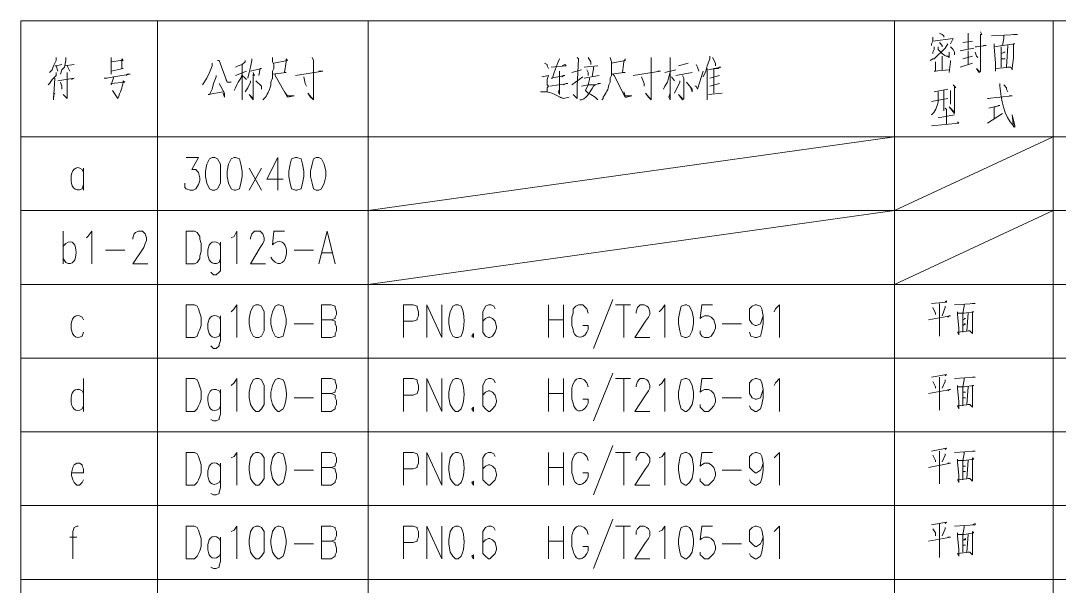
# Model space of a CAD drawing. Header units: millimetres. Extents: x 0 to 819, y 0 to 1152.
# Drawn here: x 569.3 to 706, y 669.2 to 743.7 of the extents above; entities that cross this region are included whole.
import ezdxf

# ---------------------------------------------------------------- set-up
doc = ezdxf.new("R2010")
doc.units = ezdxf.units.MM
doc.layers.add('1', color=7, linetype='Continuous')

msp = doc.modelspace()

# ---------------------------------------------------------------- linework, layer by layer
at = {"layer": '1', "color": 0, "lineweight": 18}
for points in [[(569.34, 743.721732), (735.66, 743.721732)], [(569.34, 743.721732), (569.34, 592.521732)]]:
    msp.add_lwpolyline(points, dxfattribs=at)
at = {"layer": '1', "color": 0, "lineweight": 9}
for points in [[(587.34, 743.721732), (587.34, 592.521732)], [(615.06, 743.721732), (615.06, 592.521732)], [(684.36, 743.721732), (684.36, 592.521732)], [(705.24, 743.721732), (705.24, 592.521732)], [(689.4, 741.561732), (689.4, 741.021732), (689.22, 740.661732), (689.22, 740.481732)], [(689.4, 741.021732), (692.1, 741.381732), (692.1, 741.381732), (691.74, 740.661732)], [(690.3, 742.101732), (690.66, 741.921732), (690.84, 741.741732), (690.84, 741.561732)], [(693.36, 740.841732), (694.62, 741.021732)], [(694.08, 742.101732), (694.08, 741.921732), (694.08, 742.101732), (694.08, 739.941732)], [(695.7, 742.281732), (695.88, 741.921732), (695.7, 741.921732), (695.7, 737.601732), (695.7, 737.241732), (695.7, 737.061732), (695.52, 736.881732), (695.16, 737.421732), (695.52, 737.061732)], [(697.14, 741.741732), (700.56, 741.921732), (700.38, 741.921732), (700.02, 741.921732)], [(698.76, 741.741732), (698.76, 741.381732), (698.58, 740.481732)], [(691.38, 740.661732), (691.02, 740.121732), (689.58, 738.681732), (689.4, 738.681732), (689.04, 738.501732)], [(689.58, 740.301732), (689.58, 739.941732), (689.4, 739.581732), (689.4, 739.401732), (689.4, 739.401732)], [(690.3, 740.841732), (690.66, 740.481732), (690.66, 740.301732)], [(691.74, 740.301732), (692.1, 739.941732), (692.28, 739.581732), (692.28, 739.221732)], [(693, 739.761732), (694.8, 740.121732)], [(694.08, 739.761732), (694.08, 739.581732), (694.08, 737.961732)], [(694.98, 740.301732), (695.16, 740.301732), (696.42, 740.481732), (696.24, 740.481732), (696.06, 740.481732)], [(697.5, 740.661732), (697.5, 740.301732), (697.68, 738.141732), (697.68, 737.061732), (697.68, 737.421732), (699.66, 737.601732), (699.48, 737.601732), (699.3, 737.601732)], [(699.66, 737.601732), (699.84, 737.241732), (699.84, 737.421732), (700.02, 738.861732), (700.02, 740.661732), (700.2, 740.661732), (698.58, 740.481732), (697.5, 740.301732)], [(698.4, 740.301732), (698.4, 737.601732)], [(699.3, 740.481732), (699.12, 737.601732)], [(574.02, 738.861732), (574.02, 738.501732), (573.66, 737.781732), (573.48, 737.241732), (573.12, 736.881732)], [(575.28, 738.861732), (575.28, 738.501732), (575.1, 737.601732), (574.74, 737.241732), (574.56, 736.701732)], [(581.22, 738.861732), (581.22, 738.321732), (581.22, 736.701732), (581.22, 737.061732), (582.84, 737.421732), (582.66, 737.421732), (582.66, 738.501732), (582.66, 738.681732), (582.84, 738.501732), (582.48, 738.501732), (581.22, 738.321732)], [(595.26, 738.501732), (595.44, 738.501732), (596.52, 735.621732), (597.06, 735.621732), (596.52, 735.621732), (596.34, 735.981732)], [(598.86, 738.501732), (598.86, 738.321732), (598.5, 737.961732), (597.96, 737.781732), (597.6, 737.601732)], [(599.76, 738.681732), (599.76, 738.501732), (599.58, 737.601732), (599.4, 736.881732), (599.22, 736.161732)], [(602.64, 738.141732), (604.44, 738.501732), (604.26, 738.681732), (604.26, 738.321732), (604.08, 736.881732), (604.26, 736.881732), (604.26, 736.881732), (602.46, 736.701732)], [(607.68, 738.861732), (607.86, 738.501732), (607.86, 733.821732), (607.86, 733.821732), (607.86, 733.281732), (607.5, 733.641732), (607.5, 733.641732), (607.14, 734.181732), (607.86, 733.281732)], [(640.26, 738.681732), (640.08, 738.321732), (639.54, 736.881732), (639.36, 736.161732), (639.18, 736.161732), (640.98, 736.521732), (640.8, 736.521732), (640.62, 736.341732)], [(642.6, 738.861732), (642.78, 738.681732), (642.78, 738.681732), (642.6, 735.081732), (642.6, 733.461732), (642.6, 733.461732), (642.06, 734.001732), (642.6, 733.461732)], [(644.04, 738.861732), (644.4, 738.321732), (644.4, 737.961732)], [(647.1, 738.141732), (648.9, 738.501732), (648.9, 738.681732), (648.72, 738.321732), (648.54, 736.881732), (648.9, 736.881732), (648.72, 736.881732), (647.1, 736.701732)], [(652.32, 738.861732), (652.32, 738.501732), (652.32, 733.821732), (652.32, 733.821732), (652.32, 733.281732), (651.96, 733.641732), (651.96, 733.641732), (651.6, 734.181732), (652.32, 733.281732)], [(654.84, 738.861732), (654.84, 734.181732), (654.84, 733.281732), (654.66, 733.641732), (654.84, 734.181732)], [(660.06, 739.041732), (660.06, 738.681732), (659.7, 737.781732), (659.52, 737.061732), (659.16, 736.341732)], [(660.42, 738.861732), (660.78, 738.141732), (660.78, 737.961732), (660.78, 737.781732)], [(689.76, 738.321732), (689.76, 738.141732), (689.76, 737.061732), (689.58, 737.061732), (691.56, 737.241732)], [(690.66, 739.041732), (690.66, 738.681732), (690.66, 737.241732)], [(691.74, 738.501732), (691.74, 738.321732), (691.56, 736.881732)], [(693.36, 738.681732), (694.62, 739.041732)], [(694.98, 739.581732), (695.16, 739.041732), (695.34, 738.861732)], [(698.4, 739.401732), (698.94, 739.581732), (698.94, 739.581732), (698.76, 739.581732)], [(698.4, 738.681732), (698.94, 738.681732), (698.76, 738.681732), (698.76, 738.681732)], [(574.02, 736.881732), (574.02, 736.521732), (573.48, 735.981732), (573.12, 735.441732), (572.94, 735.261732)], [(573.84, 737.781732), (574.02, 737.781732), (574.74, 737.961732)], [(574.02, 737.781732), (574.2, 737.061732)], [(575.46, 736.881732), (575.46, 733.461732), (574.92, 734.001732), (575.46, 733.461732)], [(575.1, 737.781732), (576.36, 737.961732)], [(575.46, 737.781732), (575.82, 737.061732)], [(594.54, 738.141732), (594.54, 737.781732), (594.18, 736.881732), (593.82, 736.161732), (593.28, 735.261732)], [(597.6, 736.521732), (599.04, 737.061732)], [(598.5, 737.961732), (598.5, 734.361732), (598.5, 733.281732), (598.5, 733.461732), (598.5, 734.001732)], [(599.94, 736.881732), (600.12, 736.521732), (599.94, 736.701732), (599.94, 733.281732), (599.4, 734.001732), (599.94, 733.461732)], [(599.58, 737.061732), (601.02, 737.421732), (600.84, 737.421732), (600.66, 736.521732)], [(605.52, 736.521732), (609.12, 737.061732), (608.76, 737.061732), (608.58, 737.061732)], [(638.28, 738.141732), (638.64, 737.961732), (638.64, 737.781732), (638.82, 737.421732)], [(639.18, 737.601732), (641.16, 737.781732), (640.98, 737.961732), (640.62, 737.781732)], [(640.26, 737.061732), (640.26, 734.001732), (640.08, 734.361732), (640.26, 734.721732)], [(641.88, 736.881732), (643.14, 737.241732)], [(643.5, 737.601732), (645.3, 737.781732)], [(643.86, 737.241732), (644.04, 736.881732), (644.04, 736.521732)], [(644.76, 737.601732), (644.76, 737.421732), (644.58, 736.341732)], [(649.98, 736.521732), (653.58, 737.061732), (653.4, 737.061732), (653.22, 737.061732)], [(654.84, 736.881732), (654.66, 736.341732), (654.48, 735.621732), (654.12, 735.081732), (653.94, 734.721732)], [(654.12, 736.881732), (655.56, 737.241732)], [(655.56, 736.521732), (657.72, 736.881732)], [(655.92, 737.781732), (657.18, 738.141732)], [(658.08, 735.081732), (658.26, 735.081732), (658.44, 734.721732), (659.16, 737.061732)], [(658.26, 737.961732), (658.44, 737.601732), (658.62, 737.061732)], [(659.7, 737.421732), (659.7, 734.361732), (659.7, 733.641732), (659.7, 733.281732), (659.7, 733.641732)], [(659.88, 737.241732), (661.5, 737.601732), (661.32, 737.601732), (661.14, 737.421732), (660.6, 737.421732), (660.6, 734.181732)], [(693, 737.601732), (694.62, 738.141732)], [(573.84, 736.161732), (573.66, 733.281732), (573.66, 733.821732), (573.84, 734.181732)], [(574.2, 735.801732), (576.36, 736.161732), (576.36, 736.161732), (576, 735.981732)], [(574.56, 735.621732), (574.74, 735.081732), (574.74, 734.721732)], [(580.32, 736.161732), (580.68, 736.161732), (581.58, 736.341732), (583.74, 736.701732), (583.38, 736.701732), (583.2, 736.521732)], [(595.08, 736.521732), (595.08, 736.341732), (594.72, 735.441732), (594.54, 734.721732), (594.18, 734.001732), (594, 734.001732), (595.98, 734.361732)], [(598.5, 736.701732), (598.32, 736.161732), (597.96, 735.621732), (597.78, 735.261732), (597.6, 734.901732), (597.42, 734.541732)], [(598.5, 736.521732), (598.86, 736.161732), (599.04, 735.981732)], [(599.58, 735.801732), (599.58, 735.621732), (599.22, 734.901732), (598.86, 734.361732)], [(600.3, 735.801732), (601.02, 735.081732), (601.02, 734.721732)], [(602.82, 736.701732), (602.82, 736.521732), (604.44, 733.641732), (604.44, 733.641732), (605.34, 733.821732), (605.16, 733.821732), (604.44, 733.821732), (604.08, 734.361732)], [(606.6, 736.341732), (606.78, 735.441732), (606.96, 735.081732)], [(637.92, 736.341732), (638.82, 736.521732), (638.82, 736.521732), (638.64, 735.981732), (638.64, 735.801732), (638.64, 735.621732), (638.64, 735.261732), (638.82, 735.081732), (638.64, 734.901732), (638.64, 734.361732)], [(641.88, 735.261732), (643.32, 736.341732)], [(643.5, 736.161732), (645.48, 736.521732)], [(644.22, 736.161732), (644.22, 735.981732), (644.04, 735.261732), (643.68, 734.541732), (644.04, 734.181732), (644.4, 734.001732), (644.94, 733.641732), (645.3, 733.281732)], [(647.28, 736.701732), (647.46, 736.521732), (648.9, 733.641732), (649.08, 733.641732), (649.8, 733.821732), (649.8, 733.821732), (648.9, 733.821732), (648.72, 734.361732)], [(651.06, 736.341732), (651.42, 735.441732), (651.42, 735.081732)], [(655.02, 736.341732), (655.38, 735.801732)], [(656.1, 735.801732), (656.1, 735.621732), (655.38, 734.181732)], [(656.46, 736.521732), (656.64, 736.161732), (656.64, 733.461732), (656.46, 733.281732), (655.92, 734.001732), (656.46, 733.461732)], [(657, 735.621732), (657.72, 734.721732), (657.72, 734.361732), (657.54, 734.901732)], [(660.06, 736.161732), (661.32, 736.521732)], [(595.44, 735.441732), (596.16, 734.181732), (596.16, 733.641732), (595.98, 734.181732)], [(639, 735.081732), (641.34, 735.441732), (641.16, 735.441732), (640.8, 735.261732)], [(643.14, 735.081732), (644.04, 735.261732), (644.76, 735.261732), (645.66, 735.441732), (645.3, 735.441732)], [(659.88, 734.001732), (661.68, 734.181732)], [(660.06, 735.081732), (661.32, 735.441732)], [(689.58, 734.361732), (691.38, 734.721732)], [(690.84, 734.541732), (690.84, 731.841732)], [(692.1, 735.261732), (692.46, 734.901732), (692.28, 735.081732), (692.28, 731.481732), (691.56, 732.381732), (692.28, 731.661732)], [(691.74, 734.541732), (691.74, 732.741732)], [(698.76, 735.261732), (699.12, 734.901732), (699.12, 734.721732), (699.3, 734.361732)], [(689.22, 733.101732), (691.38, 733.461732)], [(699.48, 733.821732), (699.66, 733.821732), (699.84, 733.821732), (696.6, 733.461732), (696.78, 733.461732)], [(691.02, 732.201732), (691.2, 732.021732), (691.2, 730.041732)], [(696.6, 730.221732), (698.58, 731.481732)], [(696.78, 732.201732), (698.22, 732.561732), (698.04, 732.561732), (697.68, 732.381732), (697.5, 732.381732), (697.5, 732.021732), (697.5, 730.761732)], [(692.64, 730.401732), (692.82, 730.221732), (692.82, 730.221732), (689.22, 729.861732)], [(690.12, 730.941732), (692.28, 731.301732)], [(569.34, 728.421732), (735.66, 728.421732)], [(615.06, 718.701732), (684.36, 728.421732)], [(684.36, 718.701732), (705.24, 728.421732)], [(591.12, 725.721732), (592.74, 725.721732), (591.84, 724.101732), (592.38, 724.101732), (592.56, 723.921732), (592.74, 723.741732), (592.92, 723.021732), (592.92, 722.661732), (592.74, 722.121732), (592.38, 721.581732), (592.02, 721.401732), (591.66, 721.401732), (591.12, 721.581732), (590.94, 721.761732), (590.94, 722.301732)], [(594.54, 725.721732), (594.18, 725.541732), (593.82, 724.821732), (593.64, 723.921732), (593.64, 723.201732), (593.82, 722.301732), (594.18, 721.581732), (594.54, 721.401732), (594.9, 721.401732), (595.26, 721.581732), (595.62, 722.301732), (595.62, 723.201732), (595.62, 723.921732), (595.62, 724.821732), (595.26, 725.541732), (594.9, 725.721732), (594.54, 725.721732)], [(597.42, 725.721732), (597.06, 725.541732), (596.7, 724.821732), (596.52, 723.921732), (596.52, 723.201732), (596.7, 722.301732), (597.06, 721.581732), (597.42, 721.401732), (597.6, 721.401732), (598.14, 721.581732), (598.32, 722.301732), (598.5, 723.201732), (598.5, 723.921732), (598.32, 724.821732), (598.14, 725.541732), (597.6, 725.721732), (597.42, 725.721732)], [(603.18, 725.721732), (601.74, 722.841732), (603.9, 722.841732)], [(603.18, 725.721732), (603.18, 721.401732)], [(605.52, 725.721732), (604.98, 725.541732), (604.8, 724.821732), (604.62, 723.921732), (604.62, 723.201732), (604.8, 722.301732), (604.98, 721.581732), (605.52, 721.401732), (605.7, 721.401732), (606.24, 721.581732), (606.42, 722.301732), (606.6, 723.201732), (606.6, 723.921732), (606.42, 724.821732), (606.24, 725.541732), (605.7, 725.721732), (605.52, 725.721732)], [(608.22, 725.721732), (607.86, 725.541732), (607.68, 724.821732), (607.5, 723.921732), (607.5, 723.201732), (607.68, 722.301732), (607.86, 721.581732), (608.22, 721.401732), (608.58, 721.401732), (608.94, 721.581732), (609.3, 722.301732), (609.48, 723.201732), (609.48, 723.921732), (609.3, 724.821732), (608.94, 725.541732), (608.58, 725.721732), (608.22, 725.721732)], [(577.62, 724.281732), (577.62, 721.401732)], [(599.4, 724.281732), (601.02, 721.401732)], [(601.02, 724.281732), (599.4, 721.401732)], [(569.34, 718.701732), (735.66, 718.701732)], [(615.06, 708.981732), (684.36, 718.701732)], [(684.36, 708.981732), (705.24, 718.701732)], [(574.92, 716.001732), (574.92, 711.681732)], [(577.98, 715.101732), (578.16, 715.281732), (578.7, 716.001732), (578.7, 711.681732)], [(584.1, 714.921732), (584.1, 715.101732), (584.28, 715.641732), (584.46, 715.821732), (584.82, 716.001732), (585.36, 716.001732), (585.54, 715.821732), (585.72, 715.641732), (585.9, 715.101732), (585.9, 714.741732), (585.72, 714.381732), (585.54, 713.841732), (584.1, 711.681732), (586.08, 711.681732)], [(591.12, 711.681732), (591.12, 716.001732), (592.2, 716.001732), (592.56, 715.821732), (592.92, 715.281732), (592.92, 714.921732), (593.1, 714.381732), (593.1, 713.301732), (592.92, 712.761732), (592.92, 712.401732), (592.56, 711.861732), (592.2, 711.681732), (591.12, 711.681732)], [(597.06, 715.101732), (597.42, 715.281732), (597.78, 716.001732), (597.78, 711.681732)], [(599.58, 714.921732), (599.58, 715.101732), (599.76, 715.641732), (599.94, 715.821732), (600.12, 716.001732), (600.84, 716.001732), (601.02, 715.821732), (601.2, 715.641732), (601.38, 715.101732), (601.38, 714.741732), (601.2, 714.381732), (600.84, 713.841732), (599.58, 711.681732), (601.56, 711.681732)], [(608.58, 711.681732), (609.66, 716.001732), (610.74, 711.681732)], [(595.62, 714.561732), (595.62, 711.321732), (595.62, 710.781732), (595.44, 710.601732), (595.08, 710.241732), (594.72, 710.241732), (594.36, 710.601732)], [(580.5, 713.481732), (583.02, 713.481732)], [(605.34, 713.481732), (607.86, 713.481732)], [(608.94, 713.121732), (610.38, 713.121732)], [(569.34, 708.981732), (735.66, 708.981732)], [(647.28, 707.001732), (644.76, 700.521732)], [(689.22, 706.461732), (691.2, 706.641732), (691.2, 706.821732), (691.02, 706.641732)], [(591.12, 701.961732), (591.12, 706.281732), (592.2, 706.281732), (592.56, 706.101732), (592.74, 705.741732), (592.92, 705.201732), (593.1, 704.661732), (593.1, 703.581732), (592.92, 703.041732), (592.74, 702.681732), (592.56, 702.141732), (592.2, 701.961732), (591.12, 701.961732)], [(597.06, 705.381732), (597.42, 705.741732), (597.78, 706.281732), (597.78, 701.961732)], [(600.3, 706.281732), (599.94, 706.101732), (599.58, 705.381732), (599.4, 704.481732), (599.4, 703.761732), (599.58, 702.861732), (599.94, 702.141732), (600.3, 701.961732), (600.66, 701.961732), (601.02, 702.141732), (601.38, 702.861732), (601.38, 703.761732), (601.38, 704.481732), (601.38, 705.381732), (601.02, 706.101732), (600.66, 706.281732), (600.3, 706.281732)], [(603.18, 706.281732), (602.82, 706.101732), (602.46, 705.381732), (602.28, 704.481732), (602.28, 703.761732), (602.46, 702.861732), (602.82, 702.141732), (603.18, 701.961732), (603.36, 701.961732), (603.9, 702.141732), (604.08, 702.861732), (604.26, 703.761732), (604.26, 704.481732), (604.08, 705.381732), (603.9, 706.101732), (603.36, 706.281732), (603.18, 706.281732)], [(608.94, 701.961732), (608.94, 706.281732), (610.2, 706.281732), (610.74, 706.101732), (610.74, 705.921732), (610.92, 705.381732), (610.92, 705.021732), (610.74, 704.661732), (610.74, 704.481732), (610.2, 704.301732), (608.94, 704.301732)], [(619.74, 701.961732), (619.74, 706.281732), (621, 706.281732), (621.54, 706.101732), (621.54, 705.921732), (621.72, 705.381732), (621.72, 704.841732), (621.54, 704.481732), (621.54, 704.301732), (621, 704.121732), (619.74, 704.121732)], [(622.8, 701.961732), (622.8, 706.281732), (624.78, 701.961732), (624.78, 706.281732)], [(631.8, 705.741732), (631.62, 706.101732), (631.26, 706.281732), (630.9, 706.281732), (630.54, 706.101732), (630.18, 705.381732), (630.18, 704.481732), (630.18, 703.401732), (630.18, 702.681732), (630.54, 702.141732), (630.9, 701.961732), (631.08, 701.961732), (631.44, 702.141732), (631.8, 702.681732), (631.98, 703.221732), (631.98, 703.401732), (631.8, 704.121732), (631.44, 704.481732), (631.08, 704.661732), (630.9, 704.661732), (630.54, 704.481732), (630.18, 704.121732), (630.18, 703.401732)], [(638.82, 706.281732), (638.82, 701.961732)], [(640.8, 706.281732), (640.8, 701.961732)], [(647.64, 706.281732), (649.62, 706.281732)], [(648.72, 706.281732), (648.72, 701.961732)], [(650.34, 705.201732), (650.34, 705.381732), (650.52, 705.921732), (650.7, 706.101732), (650.88, 706.281732), (651.42, 706.281732), (651.78, 706.101732), (651.96, 705.921732), (652.14, 705.381732), (652.14, 705.021732), (651.96, 704.661732), (651.6, 704.121732), (650.16, 701.961732), (652.14, 701.961732)], [(653.4, 705.381732), (653.76, 705.741732), (654.12, 706.281732), (654.12, 701.961732)], [(656.82, 706.281732), (656.28, 706.101732), (656.1, 705.381732), (655.92, 704.481732), (655.92, 703.761732), (656.1, 702.861732), (656.28, 702.141732), (656.82, 701.961732), (657, 701.961732), (657.36, 702.141732), (657.72, 702.861732), (657.9, 703.761732), (657.9, 704.481732), (657.72, 705.381732), (657.36, 706.101732), (657, 706.281732), (656.82, 706.281732)], [(660.42, 706.281732), (658.98, 706.281732), (658.8, 704.481732), (658.98, 704.661732), (659.34, 704.841732), (659.88, 704.841732), (660.24, 704.661732), (660.6, 704.301732), (660.78, 703.581732), (660.78, 703.221732), (660.6, 702.681732), (660.24, 702.141732), (659.88, 701.961732), (659.34, 701.961732), (658.98, 702.141732), (658.8, 702.501732), (658.8, 702.861732)], [(667.08, 704.841732), (666.9, 704.301732), (666.72, 703.761732), (666.18, 703.581732), (666, 703.581732), (665.64, 703.761732), (665.28, 704.301732), (665.28, 704.841732), (665.28, 705.021732), (665.28, 705.741732), (665.64, 706.101732), (666, 706.281732), (666.18, 706.281732), (666.72, 706.101732), (666.9, 705.741732), (667.08, 704.841732), (667.08, 703.761732), (666.9, 702.861732), (666.72, 702.141732), (666.18, 701.961732), (666, 701.961732), (665.46, 702.141732), (665.28, 702.681732)], [(668.52, 705.381732), (668.7, 705.741732), (669.24, 706.281732), (669.24, 701.961732)], [(689.4, 705.921732), (689.76, 705.201732), (689.76, 705.021732)], [(690.3, 706.461732), (690.3, 702.141732), (690.3, 702.501732), (690.3, 702.681732)], [(691.02, 706.101732), (691.02, 705.921732), (690.66, 704.841732)], [(692.28, 706.281732), (694.98, 706.461732), (694.98, 706.461732), (694.62, 706.461732)], [(693.54, 706.281732), (693.54, 706.101732), (693.36, 705.201732)], [(595.62, 704.841732), (595.62, 701.601732), (595.44, 701.061732), (595.44, 700.881732), (595.08, 700.521732), (594.72, 700.521732), (594.36, 700.881732)], [(610.2, 704.301732), (610.74, 704.121732), (610.74, 703.761732), (610.92, 703.401732), (610.92, 702.861732), (610.74, 702.501732), (610.74, 702.141732), (610.2, 701.961732), (608.94, 701.961732)], [(638.82, 704.301732), (640.8, 704.301732)], [(688.86, 704.301732), (691.74, 704.841732), (691.56, 704.841732), (691.38, 704.661732)], [(692.64, 705.381732), (692.64, 705.021732), (692.82, 703.221732), (692.82, 702.321732), (692.64, 702.681732), (694.26, 702.861732), (694.26, 702.861732), (694.08, 702.861732)], [(694.26, 702.861732), (694.62, 702.501732), (694.62, 702.681732), (694.62, 703.941732), (694.62, 705.381732), (694.8, 705.381732), (693.54, 705.201732), (692.64, 705.201732)], [(693.36, 705.201732), (693.36, 702.681732)], [(693.36, 704.301732), (693.72, 704.481732), (693.72, 704.481732), (693.54, 704.481732)], [(694.08, 705.201732), (693.9, 702.861732)], [(605.34, 703.761732), (607.86, 703.761732)], [(661.68, 703.761732), (664.2, 703.761732)], [(693.36, 703.581732), (693.72, 703.761732), (693.72, 703.761732), (693.54, 703.761732)], [(628.92, 702.501732), (628.74, 702.141732), (628.92, 701.961732), (628.92, 702.141732), (628.92, 702.501732)], [(569.34, 699.261732), (735.66, 699.261732)], [(647.28, 697.281732), (644.76, 690.981732)], [(577.62, 696.561732), (577.62, 692.241732)], [(591.12, 692.241732), (591.12, 696.561732), (592.2, 696.561732), (592.56, 696.381732), (592.74, 696.021732), (592.92, 695.481732), (593.1, 694.941732), (593.1, 693.861732), (592.92, 693.321732), (592.74, 692.961732), (592.56, 692.601732), (592.2, 692.241732), (591.12, 692.241732)], [(597.06, 695.661732), (597.42, 696.021732), (597.78, 696.561732), (597.78, 692.241732)], [(600.3, 696.561732), (599.94, 696.381732), (599.58, 695.661732), (599.4, 694.761732), (599.4, 694.041732), (599.58, 693.141732), (599.94, 692.601732), (600.3, 692.241732), (600.66, 692.241732), (601.02, 692.601732), (601.38, 693.141732), (601.38, 694.041732), (601.38, 694.761732), (601.38, 695.661732), (601.02, 696.381732), (600.66, 696.561732), (600.3, 696.561732)], [(608.94, 692.241732), (608.94, 696.561732), (610.2, 696.561732), (610.74, 696.381732), (610.74, 696.201732), (610.92, 695.661732), (610.92, 695.301732), (610.74, 694.941732), (610.74, 694.761732), (610.2, 694.581732), (608.94, 694.581732)], [(619.74, 692.241732), (619.74, 696.561732), (621, 696.561732), (621.54, 696.381732), (621.54, 696.201732), (621.72, 695.661732), (621.72, 695.121732), (621.54, 694.581732), (621, 694.401732), (619.74, 694.401732)], [(622.8, 692.241732), (622.8, 696.561732), (624.78, 692.241732), (624.78, 696.561732)], [(631.8, 696.021732), (631.62, 696.381732), (631.26, 696.561732), (630.9, 696.561732), (630.54, 696.381732), (630.18, 695.661732), (630.18, 694.761732), (630.18, 693.681732), (630.18, 692.961732), (630.54, 692.601732), (630.9, 692.241732), (631.08, 692.241732), (631.44, 692.601732), (631.8, 692.961732), (631.98, 693.501732), (631.98, 693.681732), (631.8, 694.401732), (631.44, 694.761732), (631.08, 694.941732), (630.9, 694.941732), (630.54, 694.761732), (630.18, 694.401732), (630.18, 693.681732)], [(638.82, 696.561732), (638.82, 692.241732)], [(640.8, 696.561732), (640.8, 692.241732)], [(647.64, 696.561732), (649.62, 696.561732)], [(648.72, 696.561732), (648.72, 692.241732)], [(650.34, 695.481732), (650.34, 695.661732), (650.52, 696.201732), (650.7, 696.381732), (650.88, 696.561732), (651.42, 696.561732), (651.78, 696.381732), (651.96, 696.201732), (652.14, 695.661732), (652.14, 695.301732), (651.96, 694.941732), (651.6, 694.401732), (650.16, 692.241732), (652.14, 692.241732)], [(653.4, 695.661732), (653.76, 696.021732), (654.12, 696.561732), (654.12, 692.241732)], [(656.82, 696.561732), (656.28, 696.381732), (656.1, 695.661732), (655.92, 694.761732), (655.92, 694.041732), (656.1, 693.141732), (656.28, 692.601732), (656.82, 692.241732), (657, 692.241732), (657.36, 692.601732), (657.72, 693.141732), (657.9, 694.041732), (657.9, 694.761732), (657.72, 695.661732), (657.36, 696.381732), (657, 696.561732), (656.82, 696.561732)], [(660.42, 696.561732), (658.98, 696.561732), (658.8, 694.761732), (658.98, 694.941732), (659.34, 695.121732), (659.88, 695.121732), (660.24, 694.941732), (660.6, 694.581732), (660.78, 693.861732), (660.78, 693.501732), (660.6, 692.961732), (660.24, 692.601732), (659.88, 692.241732), (659.34, 692.241732), (658.98, 692.601732), (658.8, 692.781732), (658.8, 693.141732)], [(667.08, 695.121732), (666.9, 694.581732), (666.72, 694.041732), (666.18, 693.861732), (666, 693.861732), (665.64, 694.041732), (665.28, 694.581732), (665.28, 695.121732), (665.28, 695.301732), (665.28, 696.021732), (665.64, 696.381732), (666, 696.561732), (666.18, 696.561732), (666.72, 696.381732), (666.9, 696.021732), (667.08, 695.121732), (667.08, 694.041732), (666.9, 693.141732), (666.72, 692.601732), (666.18, 692.241732), (666, 692.241732), (665.46, 692.601732), (665.28, 692.961732)], [(668.52, 695.661732), (668.7, 696.021732), (669.24, 696.561732), (669.24, 692.241732)], [(689.22, 696.741732), (691.2, 697.101732), (691.2, 697.101732), (691.02, 696.921732)], [(689.4, 696.201732), (689.76, 695.481732), (689.76, 695.301732)], [(690.3, 696.741732), (690.3, 692.421732), (690.3, 692.781732), (690.3, 692.961732)], [(691.02, 696.381732), (691.02, 696.201732), (690.66, 695.301732)], [(692.28, 696.561732), (694.98, 696.741732), (694.98, 696.741732), (694.62, 696.741732)], [(693.54, 696.561732), (693.54, 696.381732), (693.36, 695.481732)], [(595.62, 695.121732), (595.62, 691.881732), (595.44, 691.341732), (595.44, 691.161732), (595.08, 690.981732), (594.72, 690.981732), (594.36, 691.161732)], [(610.2, 694.581732), (610.74, 694.401732), (610.74, 694.041732), (610.92, 693.681732), (610.92, 693.141732), (610.74, 692.781732), (610.74, 692.601732), (610.2, 692.241732), (608.94, 692.241732)], [(638.82, 694.581732), (640.8, 694.581732)], [(688.86, 694.581732), (691.74, 695.121732), (691.56, 695.121732), (691.38, 694.941732)], [(692.64, 695.661732), (692.64, 695.301732), (692.82, 693.501732), (692.82, 692.601732), (692.64, 692.961732), (694.26, 693.141732), (694.26, 693.141732), (694.08, 693.141732)], [(694.26, 693.141732), (694.62, 692.781732), (694.62, 692.961732), (694.62, 694.221732), (694.62, 695.661732), (694.8, 695.661732), (693.54, 695.481732), (692.64, 695.481732)], [(693.36, 695.481732), (693.36, 692.961732)], [(693.36, 694.761732), (693.72, 694.761732), (693.72, 694.761732), (693.54, 694.761732)], [(694.08, 695.481732), (693.9, 693.141732)], [(605.34, 694.041732), (607.86, 694.041732)], [(661.68, 694.041732), (664.2, 694.041732)], [(693.36, 694.041732), (693.72, 694.041732), (693.72, 694.041732), (693.54, 694.041732)], [(628.92, 692.781732), (628.74, 692.601732), (628.92, 692.241732), (628.92, 692.601732), (628.92, 692.781732)], [(569.34, 689.541732), (735.66, 689.541732)], [(647.28, 687.741732), (644.76, 681.261732)], [(591.12, 682.521732), (591.12, 686.841732), (592.2, 686.841732), (592.56, 686.661732), (592.74, 686.301732), (592.92, 685.761732), (593.1, 685.221732), (593.1, 684.141732), (592.92, 683.601732), (592.74, 683.241732), (592.56, 682.881732), (592.2, 682.521732), (591.12, 682.521732)], [(597.06, 686.121732), (597.42, 686.301732), (597.78, 686.841732), (597.78, 682.521732)], [(600.3, 686.841732), (599.94, 686.661732), (599.58, 686.121732), (599.4, 685.041732), (599.4, 684.501732), (599.58, 683.421732), (599.94, 682.881732), (600.3, 682.521732), (600.66, 682.521732), (601.02, 682.881732), (601.38, 683.421732), (601.38, 684.501732), (601.38, 685.041732), (601.38, 686.121732), (601.02, 686.661732), (600.66, 686.841732), (600.3, 686.841732)], [(603.18, 686.841732), (602.82, 686.661732), (602.46, 686.121732), (602.28, 685.041732), (602.28, 684.501732), (602.46, 683.421732), (602.82, 682.881732), (603.18, 682.521732), (603.36, 682.521732), (603.9, 682.881732), (604.08, 683.421732), (604.26, 684.501732), (604.26, 685.041732), (604.08, 686.121732), (603.9, 686.661732), (603.36, 686.841732), (603.18, 686.841732)], [(608.94, 682.521732), (608.94, 686.841732), (610.2, 686.841732), (610.74, 686.661732), (610.74, 686.481732), (610.92, 686.121732), (610.92, 685.581732), (610.74, 685.221732), (610.74, 685.041732), (610.2, 684.861732), (608.94, 684.861732)], [(619.74, 682.521732), (619.74, 686.841732), (621, 686.841732), (621.54, 686.661732), (621.72, 686.121732), (621.72, 685.401732), (621.54, 685.041732), (621.54, 684.861732), (621, 684.681732), (619.74, 684.681732)], [(622.8, 682.521732), (622.8, 686.841732), (624.78, 682.521732), (624.78, 686.841732)], [(631.8, 686.301732), (631.62, 686.661732), (631.26, 686.841732), (630.9, 686.841732), (630.54, 686.661732), (630.18, 686.121732), (630.18, 685.041732), (630.18, 683.961732), (630.18, 683.241732), (630.54, 682.881732), (630.9, 682.521732), (631.08, 682.521732), (631.44, 682.881732), (631.8, 683.241732), (631.98, 683.781732), (631.98, 683.961732), (631.8, 684.681732), (631.44, 685.041732), (631.08, 685.221732), (630.9, 685.221732), (630.54, 685.041732), (630.18, 684.681732), (630.18, 683.961732)], [(638.82, 686.841732), (638.82, 682.521732)], [(640.8, 686.841732), (640.8, 682.521732)], [(647.64, 686.841732), (649.62, 686.841732)], [(648.72, 686.841732), (648.72, 682.521732)], [(650.34, 685.761732), (650.34, 686.121732), (650.7, 686.661732), (650.88, 686.841732), (651.42, 686.841732), (651.78, 686.661732), (652.14, 686.121732), (652.14, 685.581732), (651.96, 685.221732), (651.6, 684.681732), (650.16, 682.521732), (652.14, 682.521732)], [(653.4, 686.121732), (653.76, 686.301732), (654.12, 686.841732), (654.12, 682.521732)], [(656.82, 686.841732), (656.28, 686.661732), (656.1, 686.121732), (655.92, 685.041732), (655.92, 684.501732), (656.1, 683.421732), (656.28, 682.881732), (656.82, 682.521732), (657, 682.521732), (657.36, 682.881732), (657.72, 683.421732), (657.9, 684.501732), (657.9, 685.041732), (657.72, 686.121732), (657.36, 686.661732), (657, 686.841732), (656.82, 686.841732)], [(660.42, 686.841732), (658.98, 686.841732), (658.8, 685.041732), (658.98, 685.221732), (659.34, 685.401732), (659.88, 685.401732), (660.24, 685.221732), (660.6, 684.861732), (660.78, 684.141732), (660.78, 683.781732), (660.6, 683.241732), (660.24, 682.881732), (659.88, 682.521732), (659.34, 682.521732), (658.98, 682.881732), (658.8, 683.061732), (658.8, 683.421732)], [(667.08, 685.401732), (666.9, 684.861732), (666.72, 684.501732), (666.18, 684.141732), (666, 684.141732), (665.64, 684.501732), (665.28, 684.861732), (665.28, 685.401732), (665.28, 685.581732), (665.28, 686.301732), (665.64, 686.661732), (666, 686.841732), (666.18, 686.841732), (666.72, 686.661732), (666.9, 686.301732), (667.08, 685.401732), (667.08, 684.501732), (666.9, 683.421732), (666.72, 682.881732), (666.18, 682.521732), (666, 682.521732), (665.46, 682.881732), (665.28, 683.241732)], [(668.52, 686.121732), (668.7, 686.301732), (669.24, 686.841732), (669.24, 682.521732)], [(689.22, 687.021732), (691.2, 687.381732), (691.2, 687.381732), (691.02, 687.201732)], [(689.4, 686.481732), (689.76, 685.761732), (689.76, 685.581732)], [(690.3, 687.021732), (690.3, 682.701732), (690.3, 683.061732), (690.3, 683.241732)], [(691.02, 686.661732), (691.02, 686.481732), (690.66, 685.581732)], [(692.28, 686.841732), (694.98, 687.021732), (694.98, 687.021732), (694.62, 687.021732)], [(693.54, 686.841732), (693.54, 686.661732), (693.36, 685.761732)], [(576, 684.141732), (577.62, 684.141732), (577.62, 684.681732), (577.44, 685.041732), (577.44, 685.221732), (577.08, 685.401732), (576.72, 685.401732), (576.36, 685.221732), (576.18, 684.861732), (576, 684.141732), (576, 683.781732), (576.18, 683.241732), (576.36, 682.881732), (576.72, 682.521732), (577.08, 682.521732), (577.44, 682.881732), (577.62, 683.241732)], [(595.62, 685.401732), (595.62, 682.161732), (595.44, 681.621732), (595.44, 681.441732), (595.08, 681.261732), (594.72, 681.261732), (594.36, 681.441732)], [(688.86, 684.861732), (691.74, 685.401732), (691.56, 685.401732), (691.38, 685.401732)], [(694.26, 683.421732), (694.62, 683.061732), (694.62, 683.241732), (694.62, 684.501732), (694.62, 686.121732), (694.8, 685.941732), (693.54, 685.761732), (692.64, 685.761732)], [(692.64, 685.941732), (692.64, 685.581732), (692.82, 683.781732), (692.82, 682.881732), (692.64, 683.241732), (694.26, 683.421732), (694.26, 683.421732), (694.08, 683.421732)], [(693.36, 685.761732), (693.36, 683.241732)], [(693.36, 685.041732), (693.72, 685.041732), (693.72, 685.041732), (693.54, 685.041732)], [(694.08, 685.761732), (693.9, 683.421732)], [(605.34, 684.501732), (607.86, 684.501732)], [(610.2, 684.861732), (610.74, 684.681732), (610.74, 684.501732), (610.92, 683.961732), (610.92, 683.421732), (610.74, 683.061732), (610.74, 682.881732), (610.2, 682.521732), (608.94, 682.521732)], [(638.82, 684.861732), (640.8, 684.861732)], [(661.68, 684.501732), (664.2, 684.501732)], [(693.36, 684.321732), (693.72, 684.321732), (693.72, 684.321732), (693.54, 684.321732)], [(628.92, 683.061732), (628.74, 682.881732), (628.92, 682.521732), (628.92, 682.881732), (628.92, 683.061732)], [(569.34, 679.821732), (735.66, 679.821732)], [(576.9, 677.121732), (576.72, 677.121732), (576.36, 676.941732), (576.18, 676.401732), (576.18, 672.801732)], [(591.12, 672.801732), (591.12, 677.121732), (592.2, 677.121732), (592.56, 676.941732), (592.74, 676.581732), (592.92, 676.041732), (593.1, 675.501732), (593.1, 674.421732), (592.92, 673.881732), (592.74, 673.521732), (592.56, 673.161732), (592.2, 672.801732), (591.12, 672.801732)], [(597.06, 676.401732), (597.42, 676.581732), (597.78, 677.121732), (597.78, 672.801732)], [(600.3, 677.121732), (599.94, 676.941732), (599.58, 676.401732), (599.4, 675.321732), (599.4, 674.781732), (599.58, 673.701732), (599.94, 673.161732), (600.3, 672.801732), (600.66, 672.801732), (601.02, 673.161732), (601.38, 673.701732), (601.38, 674.781732), (601.38, 675.321732), (601.38, 676.401732), (601.02, 676.941732), (600.66, 677.121732), (600.3, 677.121732)], [(603.18, 677.121732), (602.82, 676.941732), (602.46, 676.401732), (602.28, 675.321732), (602.28, 674.781732), (602.46, 673.701732), (602.82, 673.161732), (603.18, 672.801732), (603.36, 672.801732), (603.9, 673.161732), (604.08, 673.701732), (604.26, 674.781732), (604.26, 675.321732), (604.08, 676.401732), (603.9, 676.941732), (603.36, 677.121732), (603.18, 677.121732)], [(608.94, 672.801732), (608.94, 677.121732), (610.2, 677.121732), (610.74, 676.941732), (610.74, 676.761732), (610.92, 676.401732), (610.92, 675.861732), (610.74, 675.501732), (610.74, 675.321732), (610.2, 675.141732), (608.94, 675.141732)], [(619.74, 672.801732), (619.74, 677.121732), (621, 677.121732), (621.54, 676.941732), (621.54, 676.761732), (621.72, 676.401732), (621.72, 675.681732), (621.54, 675.321732), (621.54, 675.141732), (621, 674.961732), (619.74, 674.961732)], [(622.8, 672.801732), (622.8, 677.121732), (624.78, 672.801732), (624.78, 677.121732)], [(631.8, 676.581732), (631.62, 676.941732), (631.26, 677.121732), (630.9, 677.121732), (630.54, 676.941732), (630.18, 676.401732), (630.18, 675.321732), (630.18, 674.241732), (630.18, 673.521732), (630.54, 673.161732), (630.9, 672.801732), (631.08, 672.801732), (631.44, 673.161732), (631.8, 673.521732), (631.98, 674.061732), (631.98, 674.241732), (631.8, 674.961732), (631.44, 675.321732), (631.08, 675.501732), (630.9, 675.501732), (630.54, 675.321732), (630.18, 674.961732), (630.18, 674.241732)], [(638.82, 677.121732), (638.82, 672.801732)], [(640.8, 677.121732), (640.8, 672.801732)], [(647.28, 678.021732), (644.76, 671.541732)], [(647.64, 677.121732), (649.62, 677.121732)], [(648.72, 677.121732), (648.72, 672.801732)], [(650.34, 676.041732), (650.34, 676.401732), (650.52, 676.761732), (650.7, 676.941732), (650.88, 677.121732), (651.42, 677.121732), (651.78, 676.941732), (651.96, 676.761732), (652.14, 676.401732), (652.14, 675.861732), (651.96, 675.501732), (651.6, 674.961732), (650.16, 672.801732), (652.14, 672.801732)], [(653.4, 676.401732), (653.76, 676.581732), (654.12, 677.121732), (654.12, 672.801732)], [(656.82, 677.121732), (656.28, 676.941732), (656.1, 676.401732), (655.92, 675.321732), (655.92, 674.781732), (656.1, 673.701732), (656.28, 673.161732), (656.82, 672.801732), (657, 672.801732), (657.36, 673.161732), (657.72, 673.701732), (657.9, 674.781732), (657.9, 675.321732), (657.72, 676.401732), (657.36, 676.941732), (657, 677.121732), (656.82, 677.121732)], [(660.42, 677.121732), (658.98, 677.121732), (658.8, 675.321732), (658.98, 675.501732), (659.34, 675.681732), (659.88, 675.681732), (660.24, 675.501732), (660.6, 675.141732), (660.78, 674.421732), (660.78, 674.061732), (660.6, 673.521732), (660.24, 673.161732), (659.88, 672.801732), (659.34, 672.801732), (658.98, 673.161732), (658.8, 673.341732), (658.8, 673.701732)], [(667.08, 675.681732), (666.9, 675.141732), (666.72, 674.781732), (666.18, 674.421732), (666, 674.421732), (665.64, 674.781732), (665.28, 675.141732), (665.28, 675.681732), (665.28, 675.861732), (665.28, 676.581732), (665.64, 676.941732), (666, 677.121732), (666.18, 677.121732), (666.72, 676.941732), (666.9, 676.581732), (667.08, 675.681732), (667.08, 674.781732), (666.9, 673.701732), (666.72, 673.161732), (666.18, 672.801732), (666, 672.801732), (665.46, 673.161732), (665.28, 673.521732)], [(668.52, 676.401732), (668.7, 676.581732), (669.24, 677.121732), (669.24, 672.801732)], [(689.22, 677.301732), (691.2, 677.661732), (691.2, 677.661732), (691.02, 677.481732)], [(689.4, 676.761732), (689.76, 676.221732), (689.76, 675.861732)], [(690.3, 677.481732), (690.3, 672.981732), (690.3, 673.341732), (690.3, 673.701732)], [(691.02, 676.941732), (691.02, 676.761732), (690.66, 675.861732)], [(692.28, 677.121732), (694.98, 677.301732), (694.98, 677.481732), (694.62, 677.301732)], [(693.54, 677.121732), (693.54, 676.941732), (693.36, 676.041732)], [(575.82, 675.681732), (576.72, 675.681732)], [(595.62, 675.681732), (595.62, 672.441732), (595.44, 671.901732), (595.44, 671.721732), (595.08, 671.541732), (594.72, 671.541732), (594.36, 671.721732)], [(688.86, 675.141732), (691.74, 675.681732), (691.56, 675.681732), (691.38, 675.681732)], [(694.26, 673.701732), (694.62, 673.341732), (694.62, 673.521732), (694.62, 674.781732), (694.62, 676.401732), (694.8, 676.221732), (693.54, 676.041732), (692.64, 676.041732)], [(692.64, 676.221732), (692.64, 675.861732), (692.82, 674.061732), (692.82, 673.161732), (692.64, 673.521732), (694.26, 673.701732), (694.26, 673.701732), (694.08, 673.701732)], [(693.36, 676.041732), (693.36, 673.701732)], [(693.36, 675.321732), (693.72, 675.321732), (693.72, 675.501732), (693.54, 675.321732)], [(694.08, 676.041732), (693.9, 673.701732)], [(605.34, 674.781732), (607.86, 674.781732)], [(610.2, 675.141732), (610.74, 674.961732), (610.74, 674.781732), (610.92, 674.241732), (610.92, 673.701732), (610.74, 673.341732), (610.74, 673.161732), (610.2, 672.801732), (608.94, 672.801732)], [(638.82, 675.141732), (640.8, 675.141732)], [(661.68, 674.781732), (664.2, 674.781732)], [(693.36, 674.601732), (693.72, 674.601732), (693.72, 674.601732), (693.54, 674.601732)], [(628.92, 673.341732), (628.74, 673.161732), (628.92, 672.801732), (628.92, 673.161732), (628.92, 673.341732)], [(569.34, 670.101732), (735.66, 670.101732)]]:
    msp.add_lwpolyline(points, dxfattribs=at)
for points, knots in [([(690.12, 740.301732), (690.12, 740.301732), (690.12, 739.941732), (690.12, 739.941732), (690.48, 739.581732), (690.84, 739.041732), (691.38, 739.041732), (691.38, 739.041732), (691.56, 738.861732), (691.56, 738.861732), (691.56, 738.861732), (691.56, 739.581732), (691.56, 739.581732), (691.56, 739.581732), (691.56, 739.041732), (691.56, 739.041732)], [0, 0, 0, 0, 1, 1, 1, 2, 2, 2, 3, 3, 3, 4, 4, 4, 5, 5, 5, 5]), ([(602.46, 738.861732), (602.46, 738.861732), (602.46, 738.321732), (602.46, 738.321732), (602.46, 738.321732), (602.64, 737.961732), (602.64, 737.961732), (602.64, 737.961732), (602.64, 737.421732), (602.64, 737.421732), (602.64, 737.421732), (602.46, 737.061732), (602.46, 737.061732), (602.46, 737.061732), (602.46, 736.521732), (602.46, 736.521732), (602.46, 736.521732), (602.46, 736.161732), (602.46, 736.161732), (602.46, 736.161732), (602.28, 735.621732), (602.28, 735.621732), (602.28, 735.621732), (602.28, 735.261732), (602.28, 735.261732), (602.1, 734.721732), (601.92, 734.181732), (601.56, 733.641732), (601.56, 733.641732), (601.38, 733.461732), (601.38, 733.461732), (601.38, 733.461732), (601.2, 733.281732), (601.2, 733.281732)], [0, 0, 0, 0, 1, 1, 1, 2, 2, 2, 3, 3, 3, 4, 4, 4, 5, 5, 5, 6, 6, 6, 7, 7, 7, 8, 8, 8, 9, 9, 9, 10, 10, 10, 11, 11, 11, 11]), ([(646.92, 738.861732), (646.92, 738.861732), (647.1, 738.321732), (647.1, 738.321732), (647.1, 738.321732), (647.1, 737.961732), (647.1, 737.961732), (647.1, 737.961732), (647.1, 737.421732), (647.1, 737.421732), (647.1, 737.421732), (647.1, 737.061732), (647.1, 737.061732), (647.1, 737.061732), (647.1, 736.521732), (647.1, 736.521732), (647.1, 736.521732), (646.92, 736.161732), (646.92, 736.161732), (646.92, 736.161732), (646.92, 735.621732), (646.92, 735.621732), (646.92, 735.621732), (646.74, 735.261732), (646.74, 735.261732), (646.74, 734.721732), (646.38, 734.181732), (646.02, 733.641732), (646.02, 733.641732), (646.02, 733.461732), (646.02, 733.461732), (646.02, 733.461732), (645.84, 733.281732), (645.84, 733.281732)], [0, 0, 0, 0, 1, 1, 1, 2, 2, 2, 3, 3, 3, 4, 4, 4, 5, 5, 5, 6, 6, 6, 7, 7, 7, 8, 8, 8, 9, 9, 9, 10, 10, 10, 11, 11, 11, 11]), ([(581.58, 736.341732), (581.58, 736.341732), (581.22, 735.261732), (581.22, 735.261732), (581.22, 735.261732), (581.22, 735.441732), (581.22, 735.441732), (581.22, 735.441732), (583.02, 735.621732), (583.02, 735.621732), (583.02, 735.621732), (582.84, 735.801732), (582.84, 735.801732), (582.84, 735.801732), (582.84, 735.621732), (582.84, 735.621732), (582.66, 734.901732), (582.48, 734.361732), (582.12, 733.461732), (582.12, 733.461732), (582.12, 733.461732), (582.12, 733.461732), (582.12, 733.461732), (581.4, 734.541732), (581.4, 734.541732), (581.4, 734.541732), (582.12, 733.461732), (582.12, 733.461732)], [0, 0, 0, 0, 1, 1, 1, 2, 2, 2, 3, 3, 3, 4, 4, 4, 5, 5, 5, 6, 6, 6, 7, 7, 7, 8, 8, 8, 9, 9, 9, 9]), ([(637.74, 734.361732), (637.74, 734.361732), (638.28, 734.361732), (638.28, 734.361732), (639.18, 734.361732), (639.9, 733.821732), (640.8, 733.461732), (640.8, 733.461732), (641.52, 733.641732), (641.52, 733.641732), (641.52, 733.641732), (640.8, 733.461732), (640.8, 733.461732), (640.8, 733.461732), (640.26, 733.641732), (640.26, 733.641732)], [0, 0, 0, 0, 1, 1, 1, 2, 2, 2, 3, 3, 3, 4, 4, 4, 5, 5, 5, 5]), ([(644.94, 735.261732), (644.94, 735.261732), (644.76, 735.081732), (644.76, 735.081732), (644.22, 734.361732), (644.04, 733.641732), (643.14, 733.281732), (643.14, 733.281732), (642.96, 733.281732), (642.96, 733.281732)], [0, 0, 0, 0, 1, 1, 1, 2, 2, 2, 3, 3, 3, 3]), ([(690.12, 734.361732), (690.12, 734.361732), (690.12, 733.281732), (690.12, 733.281732), (690.12, 732.741732), (689.76, 731.841732), (689.4, 731.481732), (689.4, 731.481732), (689.22, 731.301732), (689.22, 731.301732)], [0, 0, 0, 0, 1, 1, 1, 2, 2, 2, 3, 3, 3, 3]), ([(698.22, 735.441732), (698.22, 735.441732), (698.22, 735.081732), (698.22, 735.081732), (698.4, 733.461732), (698.76, 731.121732), (700.02, 729.861732), (700.02, 729.861732), (700.2, 729.681732), (700.2, 729.681732), (700.2, 729.681732), (700.2, 729.861732), (700.2, 729.861732), (700.2, 729.861732), (699.84, 731.301732), (699.84, 731.301732), (699.84, 731.301732), (700.02, 729.681732), (700.02, 729.681732)], [0, 0, 0, 0, 1, 1, 1, 2, 2, 2, 3, 3, 3, 4, 4, 4, 5, 5, 5, 6, 6, 6, 6]), ([(577.62, 723.741732), (577.62, 723.741732), (577.44, 724.101732), (577.44, 724.101732), (575.64, 725.541732), (575.28, 720.501732), (577.44, 721.581732), (577.44, 721.581732), (577.62, 722.121732), (577.62, 722.121732)], [0, 0, 0, 0, 1, 1, 1, 2, 2, 2, 3, 3, 3, 3]), ([(574.92, 714.021732), (574.92, 714.021732), (575.28, 714.381732), (575.28, 714.381732), (577.08, 715.641732), (577.08, 710.781732), (575.28, 711.861732), (575.28, 711.861732), (574.92, 712.401732), (574.92, 712.401732)], [0, 0, 0, 0, 1, 1, 1, 2, 2, 2, 3, 3, 3, 3]), ([(595.62, 714.021732), (595.62, 714.021732), (595.44, 714.381732), (595.44, 714.381732), (593.46, 715.641732), (593.46, 710.781732), (595.44, 711.861732), (595.44, 711.861732), (595.62, 712.401732), (595.62, 712.401732)], [0, 0, 0, 0, 1, 1, 1, 2, 2, 2, 3, 3, 3, 3]), ([(604.08, 716.001732), (604.08, 716.001732), (602.64, 716.001732), (602.64, 716.001732), (602.64, 716.001732), (602.46, 714.201732), (602.46, 714.201732), (602.46, 714.201732), (602.64, 714.381732), (602.64, 714.381732), (605.16, 715.821732), (604.62, 710.061732), (602.46, 712.221732), (602.46, 712.221732), (602.28, 712.581732), (602.28, 712.581732)], [0, 0, 0, 0, 1, 1, 1, 2, 2, 2, 3, 3, 3, 4, 4, 4, 5, 5, 5, 5]), ([(577.62, 704.301732), (577.62, 704.301732), (577.44, 704.661732), (577.44, 704.661732), (575.46, 705.921732), (575.46, 701.061732), (577.44, 702.141732), (577.44, 702.141732), (577.62, 702.681732), (577.62, 702.681732)], [0, 0, 0, 0, 1, 1, 1, 2, 2, 2, 3, 3, 3, 3]), ([(595.62, 704.301732), (595.62, 704.301732), (595.44, 704.661732), (595.44, 704.661732), (593.46, 705.921732), (593.46, 701.061732), (595.44, 702.141732), (595.44, 702.141732), (595.62, 702.681732), (595.62, 702.681732)], [0, 0, 0, 0, 1, 1, 1, 2, 2, 2, 3, 3, 3, 3]), ([(626.58, 706.281732), (626.58, 706.281732), (626.22, 706.101732), (626.22, 706.101732), (626.22, 706.101732), (625.86, 705.381732), (625.86, 705.381732), (625.86, 705.381732), (625.68, 704.481732), (625.68, 704.481732), (625.68, 704.481732), (625.68, 703.761732), (625.68, 703.761732), (625.68, 703.761732), (625.86, 702.861732), (625.86, 702.861732), (625.86, 702.861732), (626.22, 702.141732), (626.22, 702.141732), (626.22, 702.141732), (626.58, 701.961732), (626.58, 701.961732), (626.58, 701.961732), (626.94, 701.961732), (626.94, 701.961732), (626.94, 701.961732), (627.3, 702.141732), (627.3, 702.141732), (627.84, 703.401732), (627.84, 705.021732), (627.3, 706.101732), (627.3, 706.101732), (626.94, 706.281732), (626.94, 706.281732), (626.94, 706.281732), (626.58, 706.281732), (626.58, 706.281732)], [0, 0, 0, 0, 1, 1, 1, 2, 2, 2, 3, 3, 3, 4, 4, 4, 5, 5, 5, 6, 6, 6, 7, 7, 7, 8, 8, 8, 9, 9, 9, 10, 10, 10, 11, 11, 11, 12, 12, 12, 12]), ([(644.04, 705.201732), (644.04, 705.201732), (643.86, 705.741732), (643.86, 705.741732), (643.86, 705.741732), (643.5, 706.101732), (643.5, 706.101732), (643.5, 706.101732), (643.32, 706.281732), (643.32, 706.281732), (643.32, 706.281732), (642.78, 706.281732), (642.78, 706.281732), (642.78, 706.281732), (642.42, 706.101732), (642.42, 706.101732), (642.42, 706.101732), (642.06, 705.741732), (642.06, 705.741732), (642.06, 705.741732), (642.06, 705.201732), (642.06, 705.201732), (642.06, 705.201732), (641.88, 704.661732), (641.88, 704.661732), (641.88, 704.661732), (641.88, 703.581732), (641.88, 703.581732), (641.88, 703.581732), (642.06, 703.041732), (642.06, 703.041732), (642.06, 701.961732), (643.32, 701.601732), (643.86, 702.681732), (643.86, 702.681732), (644.04, 703.041732), (644.04, 703.041732), (644.04, 703.041732), (644.04, 703.581732), (644.04, 703.581732), (644.04, 703.581732), (643.32, 703.581732), (643.32, 703.581732)], [0, 0, 0, 0, 1, 1, 1, 2, 2, 2, 3, 3, 3, 4, 4, 4, 5, 5, 5, 6, 6, 6, 7, 7, 7, 8, 8, 8, 9, 9, 9, 10, 10, 10, 11, 11, 11, 12, 12, 12, 13, 13, 13, 14, 14, 14, 14]), ([(577.62, 694.581732), (577.62, 694.581732), (577.44, 694.941732), (577.44, 694.941732), (575.28, 696.201732), (575.64, 691.161732), (577.44, 692.601732), (577.44, 692.601732), (577.62, 692.961732), (577.62, 692.961732)], [0, 0, 0, 0, 1, 1, 1, 2, 2, 2, 3, 3, 3, 3]), ([(595.62, 694.581732), (595.62, 694.581732), (595.44, 694.941732), (595.44, 694.941732), (593.28, 696.201732), (593.64, 691.161732), (595.44, 692.601732), (595.44, 692.601732), (595.62, 692.961732), (595.62, 692.961732)], [0, 0, 0, 0, 1, 1, 1, 2, 2, 2, 3, 3, 3, 3]), ([(603.18, 696.561732), (603.18, 696.561732), (602.82, 696.381732), (602.82, 696.381732), (602.82, 696.381732), (602.46, 695.661732), (602.46, 695.661732), (602.46, 695.661732), (602.28, 694.761732), (602.28, 694.761732), (602.28, 694.761732), (602.28, 694.041732), (602.28, 694.041732), (602.28, 694.041732), (602.46, 693.141732), (602.46, 693.141732), (602.46, 693.141732), (602.82, 692.601732), (602.82, 692.601732), (602.82, 692.601732), (603.18, 692.241732), (603.18, 692.241732), (603.18, 692.241732), (603.36, 692.241732), (603.36, 692.241732), (603.36, 692.241732), (603.9, 692.601732), (603.9, 692.601732), (604.44, 693.501732), (604.44, 695.481732), (603.9, 696.381732), (603.9, 696.381732), (603.36, 696.561732), (603.36, 696.561732), (603.36, 696.561732), (603.18, 696.561732), (603.18, 696.561732)], [0, 0, 0, 0, 1, 1, 1, 2, 2, 2, 3, 3, 3, 4, 4, 4, 5, 5, 5, 6, 6, 6, 7, 7, 7, 8, 8, 8, 9, 9, 9, 10, 10, 10, 11, 11, 11, 12, 12, 12, 12]), ([(626.58, 696.561732), (626.58, 696.561732), (626.22, 696.381732), (626.22, 696.381732), (626.22, 696.381732), (625.86, 695.661732), (625.86, 695.661732), (625.86, 695.661732), (625.68, 694.761732), (625.68, 694.761732), (625.68, 694.761732), (625.68, 694.041732), (625.68, 694.041732), (625.68, 694.041732), (625.86, 693.141732), (625.86, 693.141732), (625.86, 693.141732), (626.22, 692.601732), (626.22, 692.601732), (626.22, 692.601732), (626.58, 692.241732), (626.58, 692.241732), (626.58, 692.241732), (626.94, 692.241732), (626.94, 692.241732), (626.94, 692.241732), (627.3, 692.601732), (627.3, 692.601732), (627.84, 693.861732), (627.84, 695.121732), (627.3, 696.381732), (627.3, 696.381732), (626.94, 696.561732), (626.94, 696.561732), (626.94, 696.561732), (626.58, 696.561732), (626.58, 696.561732)], [0, 0, 0, 0, 1, 1, 1, 2, 2, 2, 3, 3, 3, 4, 4, 4, 5, 5, 5, 6, 6, 6, 7, 7, 7, 8, 8, 8, 9, 9, 9, 10, 10, 10, 11, 11, 11, 12, 12, 12, 12]), ([(644.04, 695.481732), (644.04, 695.481732), (643.86, 696.021732), (643.86, 696.021732), (643.86, 696.021732), (643.5, 696.381732), (643.5, 696.381732), (642.42, 697.101732), (641.88, 695.841732), (641.88, 694.941732), (641.88, 694.941732), (641.88, 693.861732), (641.88, 693.861732), (641.88, 693.861732), (642.06, 693.321732), (642.06, 693.321732), (642.24, 692.241732), (643.14, 691.881732), (643.86, 692.961732), (643.86, 692.961732), (644.04, 693.321732), (644.04, 693.321732), (644.04, 693.321732), (644.04, 693.861732), (644.04, 693.861732), (644.04, 693.861732), (643.32, 693.861732), (643.32, 693.861732)], [0, 0, 0, 0, 1, 1, 1, 2, 2, 2, 3, 3, 3, 4, 4, 4, 5, 5, 5, 6, 6, 6, 7, 7, 7, 8, 8, 8, 9, 9, 9, 9]), ([(595.62, 684.861732), (595.62, 684.861732), (595.44, 685.221732), (595.44, 685.221732), (593.46, 686.661732), (593.46, 681.441732), (595.44, 682.881732), (595.44, 682.881732), (595.62, 683.241732), (595.62, 683.241732)], [0, 0, 0, 0, 1, 1, 1, 2, 2, 2, 3, 3, 3, 3]), ([(626.58, 686.841732), (626.58, 686.841732), (626.22, 686.661732), (626.22, 686.661732), (626.22, 686.661732), (625.86, 686.121732), (625.86, 686.121732), (625.86, 686.121732), (625.68, 685.041732), (625.68, 685.041732), (625.68, 685.041732), (625.68, 684.501732), (625.68, 684.501732), (625.68, 684.501732), (625.86, 683.421732), (625.86, 683.421732), (625.86, 683.421732), (626.22, 682.881732), (626.22, 682.881732), (626.22, 682.881732), (626.58, 682.521732), (626.58, 682.521732), (626.58, 682.521732), (626.94, 682.521732), (626.94, 682.521732), (626.94, 682.521732), (627.3, 682.881732), (627.3, 682.881732), (627.84, 683.961732), (627.84, 685.581732), (627.3, 686.661732), (627.3, 686.661732), (626.94, 686.841732), (626.94, 686.841732), (626.94, 686.841732), (626.58, 686.841732), (626.58, 686.841732)], [0, 0, 0, 0, 1, 1, 1, 2, 2, 2, 3, 3, 3, 4, 4, 4, 5, 5, 5, 6, 6, 6, 7, 7, 7, 8, 8, 8, 9, 9, 9, 10, 10, 10, 11, 11, 11, 12, 12, 12, 12]), ([(644.04, 685.761732), (644.04, 685.761732), (643.86, 686.301732), (643.86, 686.301732), (643.86, 686.301732), (643.5, 686.661732), (643.5, 686.661732), (642.42, 687.381732), (641.88, 686.121732), (641.88, 685.221732), (641.88, 685.221732), (641.88, 684.141732), (641.88, 684.141732), (641.88, 684.141732), (642.06, 683.601732), (642.06, 683.601732), (642.24, 682.521732), (643.14, 682.161732), (643.86, 683.241732), (643.86, 683.241732), (644.04, 683.601732), (644.04, 683.601732), (644.04, 683.601732), (644.04, 684.141732), (644.04, 684.141732), (644.04, 684.141732), (643.32, 684.141732), (643.32, 684.141732)], [0, 0, 0, 0, 1, 1, 1, 2, 2, 2, 3, 3, 3, 4, 4, 4, 5, 5, 5, 6, 6, 6, 7, 7, 7, 8, 8, 8, 9, 9, 9, 9]), ([(595.62, 675.141732), (595.62, 675.141732), (595.44, 675.501732), (595.44, 675.501732), (593.46, 676.941732), (593.46, 671.721732), (595.44, 673.161732), (595.44, 673.161732), (595.62, 673.521732), (595.62, 673.521732)], [0, 0, 0, 0, 1, 1, 1, 2, 2, 2, 3, 3, 3, 3]), ([(626.58, 677.121732), (626.58, 677.121732), (626.22, 676.941732), (626.22, 676.941732), (626.22, 676.941732), (625.86, 676.401732), (625.86, 676.401732), (625.86, 676.401732), (625.68, 675.321732), (625.68, 675.321732), (625.68, 675.321732), (625.68, 674.781732), (625.68, 674.781732), (625.68, 674.781732), (625.86, 673.701732), (625.86, 673.701732), (625.86, 673.701732), (626.22, 673.161732), (626.22, 673.161732), (626.22, 673.161732), (626.58, 672.801732), (626.58, 672.801732), (626.58, 672.801732), (626.94, 672.801732), (626.94, 672.801732), (626.94, 672.801732), (627.3, 673.161732), (627.3, 673.161732), (627.84, 674.241732), (627.84, 675.861732), (627.3, 676.941732), (627.3, 676.941732), (626.94, 677.121732), (626.94, 677.121732), (626.94, 677.121732), (626.58, 677.121732), (626.58, 677.121732)], [0, 0, 0, 0, 1, 1, 1, 2, 2, 2, 3, 3, 3, 4, 4, 4, 5, 5, 5, 6, 6, 6, 7, 7, 7, 8, 8, 8, 9, 9, 9, 10, 10, 10, 11, 11, 11, 12, 12, 12, 12]), ([(644.04, 676.041732), (644.04, 676.041732), (643.86, 676.581732), (643.86, 676.581732), (643.86, 676.581732), (643.5, 676.941732), (643.5, 676.941732), (642.42, 677.661732), (641.88, 676.401732), (641.88, 675.501732), (641.88, 675.501732), (641.88, 674.421732), (641.88, 674.421732), (641.88, 674.421732), (642.06, 673.881732), (642.06, 673.881732), (642.24, 672.801732), (643.14, 672.261732), (643.86, 673.521732), (643.86, 673.521732), (644.04, 673.881732), (644.04, 673.881732), (644.04, 673.881732), (644.04, 674.421732), (644.04, 674.421732), (644.04, 674.421732), (643.32, 674.421732), (643.32, 674.421732)], [0, 0, 0, 0, 1, 1, 1, 2, 2, 2, 3, 3, 3, 4, 4, 4, 5, 5, 5, 6, 6, 6, 7, 7, 7, 8, 8, 8, 9, 9, 9, 9])]:
    msp.add_open_spline(points, degree=3, knots=knots, dxfattribs=at)

doc.saveas('drawing.dxf')
